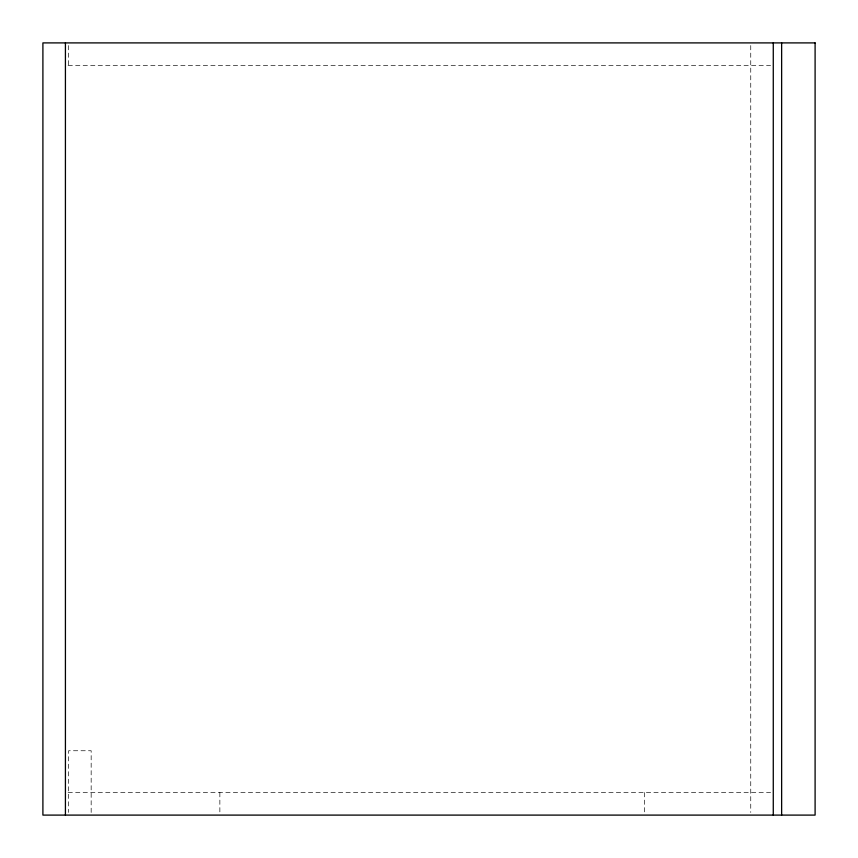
<?xml version="1.0" encoding="UTF-8"?>
<svg xmlns="http://www.w3.org/2000/svg" width="858" height="858" viewBox="0 0 858 858"><rect width="100%" height="100%" fill="white"/><g stroke="black" fill="none" stroke-linecap="round" stroke-linejoin="round"><path stroke-width="0.64" stroke-dasharray="4.29 3.22" d="M68.104 65.422L770.591 65.422M68.104 792.577L770.591 792.577M750.75 45.549L750.75 812.451M644.572 792.577L644.572 812.451M219.863 792.577L219.863 812.451M91.162 812.451L91.162 750.75L68.64 750.75L68.64 812.419M68.64 45.549L68.64 65.422"/><path stroke-width="1.29" d="M781.638 42.9L781.638 815.1M773.273 42.9L773.273 815.1M65.422 42.9L65.422 815.1M815.1 42.9L42.9 42.9L42.9 815.1L815.1 815.1L815.1 42.9"/></g></svg>
